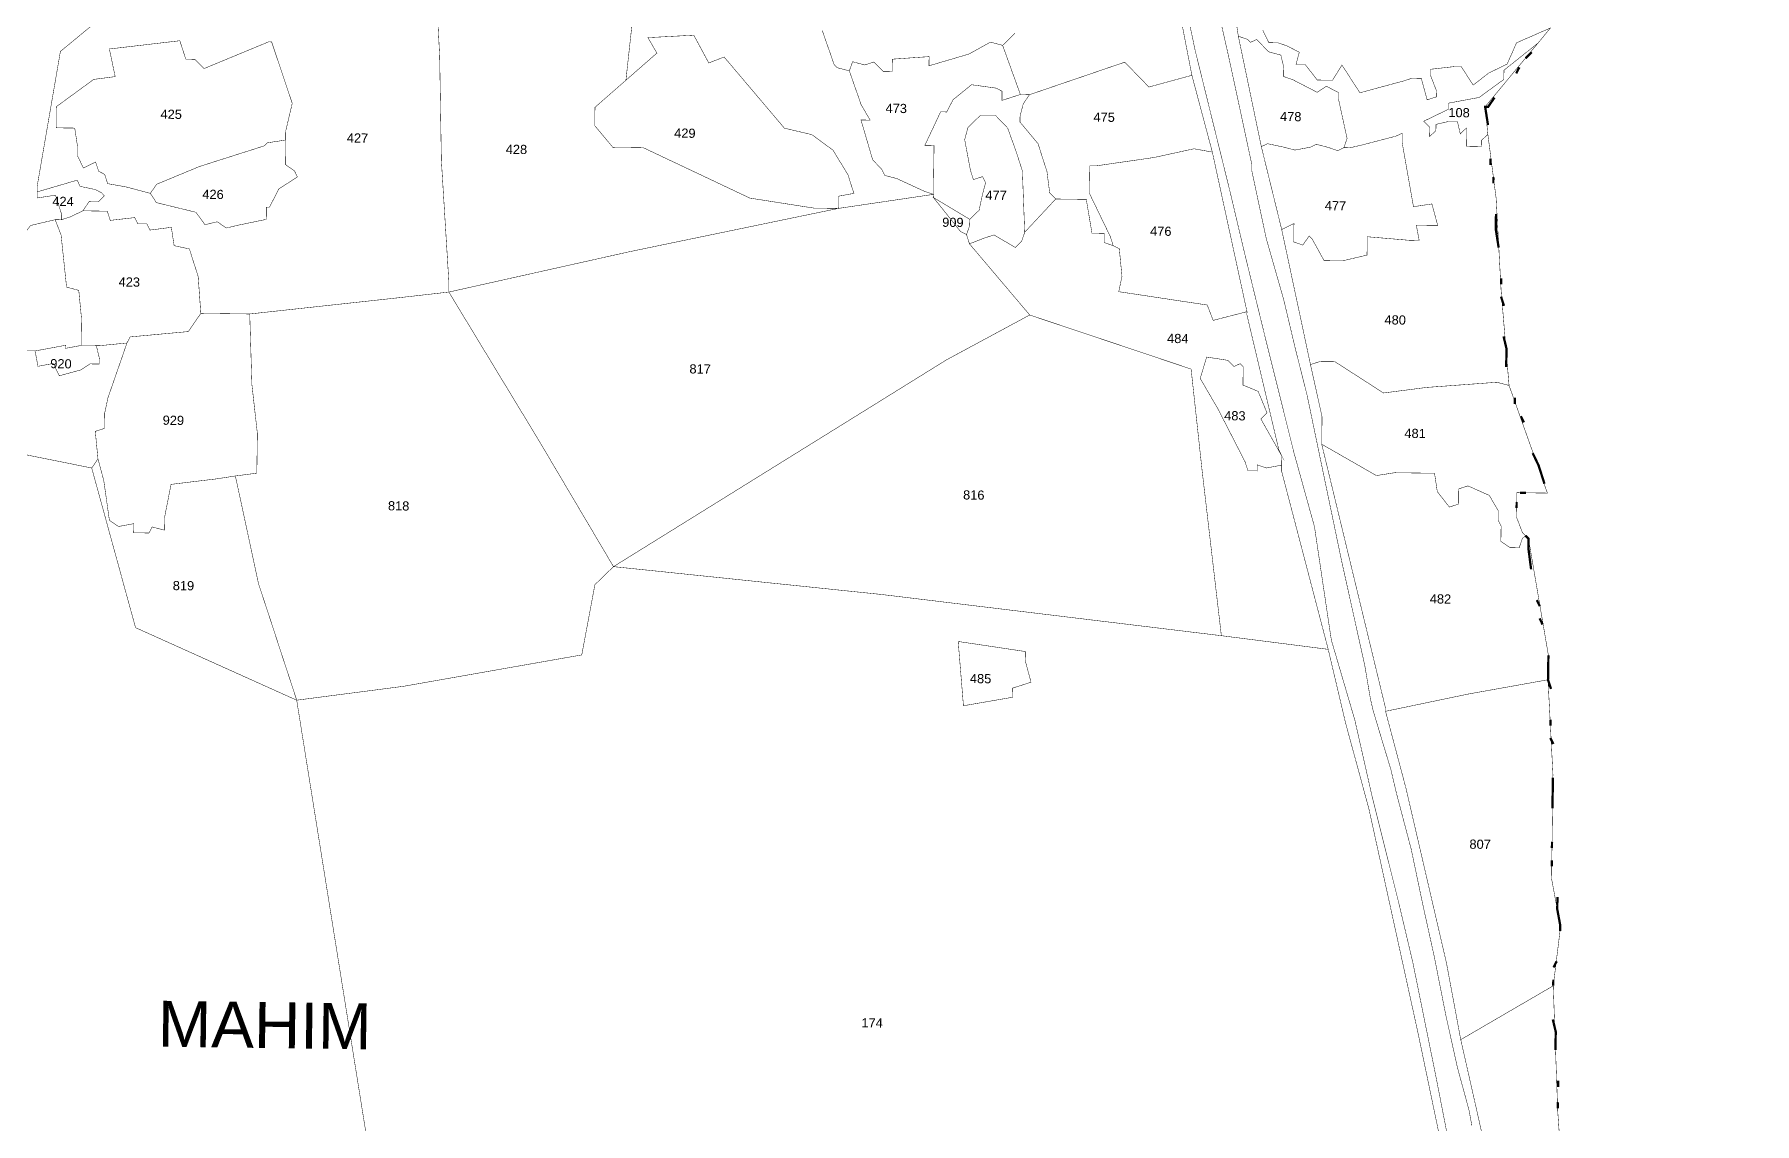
# Model space of a CAD drawing. Header units: metres. Extents: x 259278 to 277237, y 2171369 to 2185379.
# Drawn here: x 265601 to 267831, y 2175502 to 2176914 of the extents above; entities that cross this region are included whole.
import ezdxf

# ---------------------------------------------------------------- set-up
doc = ezdxf.new("R2010")
doc.units = ezdxf.units.M
doc.header["$MEASUREMENT"] = 0
for name, color, linetype in [('SURVEY NO.', 7, 'Continuous'), ('SURVEY PLOT BOUNDARY', 35, 'Continuous'), ('VILLAGE BOUNDARY', 212, 'Continuous'), ('VILLAGE NAME', 3, 'Continuous')]:
    doc.layers.add(name, color=color, linetype=linetype)
doc.styles.add('PDF Arial', font='arial.ttf')

msp = doc.modelspace()

# ---------------------------------------------------------------- linework, layer by layer
at = {"layer": 'SURVEY PLOT BOUNDARY', "lineweight": 18, "const_width": 0.595}
for points in [[(266120, 2177008.5), (266126.3, 2176885.4), (266128.5, 2176750.6), (266138.3, 2176591.8), (266138.2, 2176580), (266074.6, 2176572.8), (265880.1, 2176551.6), (265848.4, 2176552), (265816.7, 2176552.4), (265813.3, 2176600), (265801.9, 2176635.9), (265782.1, 2176640.1), (265778.5, 2176663.9), (265750.7, 2176660.3), (265746.8, 2176668.3), (265734.9, 2176668.5), (265731.1, 2176676.5), (265699.3, 2176672.9), (265695.5, 2176684.8), (265663.8, 2176685.3), (265671.8, 2176697.1), (265683.7, 2176696.9), (265691.8, 2176704.7), (265687.9, 2176708.7), (265680, 2176712.8), (265660.2, 2176717), (265656.4, 2176725), (265604.6, 2176709.8), (265604.7, 2176717.8), (265634.7, 2176891.8), (265686.8, 2176934.8)], [(267079.6, 2177015.8), (267105.7, 2176892.5), (267128.3, 2176801), (267150.9, 2176709.5), (267169.7, 2176630), (267196, 2176522.6), (267233.7, 2176371.4), (267260.2, 2176275.9), (267278.5, 2176152.7), (267282.1, 2176128.9), (267312.5, 2176025.4), (267335, 2175925.9), (267368.9, 2175790.7), (267387.7, 2175711.1), (267417.5, 2175564), (267436.1, 2175468.6)], [(267436.1, 2175468.6), (267417.5, 2175564), (267387.7, 2175711.1), (267368.9, 2175790.7), (267335, 2175925.9), (267312.5, 2176025.4), (267282.1, 2176128.9), (267278.5, 2176152.7), (267260.2, 2176275.9), (267233.7, 2176371.4), (267196, 2176522.6), (267169.7, 2176630), (267150.9, 2176709.5), (267128.3, 2176801), (267105.7, 2176892.5), (267079.6, 2177015.8)], [(267464.2, 2175499.9), (267460.5, 2175519.8), (267445.4, 2175575.5), (267430.4, 2175643.1), (267415.5, 2175718.7), (267400.6, 2175786.3), (267385.6, 2175857.9), (267366.7, 2175929.5), (267359.2, 2175961.3), (267336.4, 2176036.9), (267332.7, 2176052.9), (267325.3, 2176096.6), (267310.3, 2176164.2), (267295.3, 2176231.8), (267280.4, 2176303.4), (267265.5, 2176374.9), (267250.6, 2176446.5), (267235.5, 2176506.2), (267220.4, 2176569.8), (267197.7, 2176649.4), (267179, 2176736.9), (267179.1, 2176744.9), (267149.2, 2176884), (267126.7, 2176983.5)], [(267126.7, 2176983.5), (267149.2, 2176884), (267179.1, 2176744.9), (267179, 2176736.9), (267197.7, 2176649.4), (267220.4, 2176569.8), (267235.5, 2176506.2), (267250.6, 2176446.5), (267265.5, 2176374.9), (267280.4, 2176303.4), (267295.3, 2176231.8), (267310.3, 2176164.2), (267325.3, 2176096.6), (267332.7, 2176052.9), (267336.4, 2176036.9), (267359.2, 2175961.3), (267366.7, 2175929.5), (267385.6, 2175857.9), (267400.6, 2175786.3), (267415.5, 2175718.7), (267430.4, 2175643.1), (267445.4, 2175575.5), (267460.5, 2175519.8), (267464.2, 2175499.9)], [(267079, 2176976.2), (267101.3, 2176860.9), (267045.6, 2176845.7), (267014.3, 2176877.9), (266890.9, 2176835.8), (266879, 2176836), (266856, 2176899.7), (266872.1, 2176915.4)], [(267454.1, 2175333.5), (267394.4, 2175619.8), (267330.8, 2175910.1), (267300.5, 2176021.6), (267278, 2176117), (267217.6, 2176347.8), (267217.7, 2176355.7), (267217.8, 2176367.6), (267214, 2176375.6), (267172.6, 2176550.6), (267172.7, 2176554.6), (267127.8, 2176761.4), (267101.3, 2176860.9), (267079, 2176976.2)], [(265686.8, 2176934.8), (265634.7, 2176891.8), (265604.7, 2176717.8), (265604.6, 2176709.8), (265604.5, 2176701.9), (265628.3, 2176705.6), (265632.2, 2176693.6), (265636, 2176681.7), (265635.9, 2176673.7), (265627.9, 2176673.8), (265596.1, 2176666.3)], [(266622.3, 2176918.6), (266637.6, 2176874.8), (266641.5, 2176870.8), (266657.3, 2176866.6), (266672.6, 2176822.8), (266684.3, 2176802.8), (266672.4, 2176803), (266687.6, 2176751.2), (266699.3, 2176739.2), (266703.2, 2176731.2), (266719, 2176727), (266754.4, 2176710.7), (266766.3, 2176706.6), (266643.1, 2176688.4), (266643.3, 2176704.2), (266663.2, 2176707.9), (266655.6, 2176731.8), (266636.2, 2176763.8), (266608.7, 2176784), (266573.1, 2176792.4), (266495, 2176884.6), (266475.1, 2176876.9), (266455.7, 2176912.9), (266396.2, 2176909.7), (266407.9, 2176889.7), (266367.7, 2176854.5), (266376.8, 2176937.7)], [(267193.3, 2176919.1), (267201, 2176903.2), (267212.9, 2176903), (267224.7, 2176898.9), (267240.5, 2176890.8), (267236.3, 2176875), (267248.2, 2176874.8), (267263.8, 2176854.8), (267283.6, 2176854.5), (267295.8, 2176874.2), (267319.1, 2176838.2), (267346.9, 2176845.8), (267374.8, 2176853.3), (267386.7, 2176857.1), (267398.6, 2176857), (267406.2, 2176829.1), (267418.1, 2176832.9), (267418.3, 2176840.9), (267410.6, 2176860.8), (267410.7, 2176868.7), (267442.4, 2176872.3), (267450.4, 2176872.2), (267465.9, 2176848.2), (267486, 2176863.8), (267509.9, 2176875.4), (267522.1, 2176903), (267566, 2176922.2), (267549.9, 2176902.6), (267505.8, 2176867.5), (267505.7, 2176855.6), (267473.6, 2176832.2), (267433.9, 2176824.8), (267433.8, 2176816.9), (267425.8, 2176813), (267401.9, 2176801.4), (267409.7, 2176793.4), (267409.5, 2176781.5), (267417.6, 2176789.3), (267417.7, 2176797.3), (267433.6, 2176801), (267445.5, 2176800.9), (267449.2, 2176785), (267457.3, 2176792.8), (267457, 2176769), (267468.9, 2176768.8), (267476.8, 2176768.7), (267476.9, 2176776.7), (267484.9, 2176784.5), (267495.7, 2176701.1), (267502.1, 2176582), (267512.4, 2176459), (267496.6, 2176463.1), (267405.3, 2176456.4), (267349.7, 2176449.2), (267286.8, 2176489.7), (267267, 2176489.9), (267255, 2176486.1), (267217.7, 2176661.1), (267233.6, 2176668.8), (267233.3, 2176645), (267245.2, 2176640.9), (267253.2, 2176652.7), (267257.2, 2176648.7), (267272.7, 2176620.7), (267296.4, 2176620.4), (267328.3, 2176627.9), (267328.6, 2176651.7), (267384, 2176647), (267395.9, 2176646.9), (267392.2, 2176666.7), (267419.9, 2176666.4), (267412.4, 2176694.2), (267388.5, 2176690.6), (267373.8, 2176774), (267373.9, 2176785.9), (267365.9, 2176782.1), (267322.2, 2176770.7), (267306.3, 2176767), (267298.3, 2176767.1), (267302.5, 2176778.9), (267291.2, 2176830.6), (267291.3, 2176838.6), (267283.5, 2176842.6), (267275.6, 2176846.7), (267263.6, 2176838.9), (267232.1, 2176855.2), (267220.2, 2176859.3), (267220.4, 2176871.2), (267216.6, 2176887.1), (267200.8, 2176891.3), (267185.2, 2176907.4), (267177.2, 2176903.5), (267173.3, 2176907.5), (267161.5, 2176911.6), (267157.8, 2176935.5)], [(267157.8, 2176935.5), (267161.5, 2176911.6), (267191.3, 2176768.5), (267217.7, 2176661.1), (267255, 2176486.1), (267270, 2176418.5), (267269.6, 2176382.8), (267352.3, 2176040.7), (267352.3, 2176036.7), (267378.7, 2175937.3), (267431.3, 2175710.5), (267449.8, 2175611.2), (267472.3, 2175511.7), (267487.3, 2175444.1)], [(266872.1, 2176915.4), (266856, 2176899.7), (266840.2, 2176903.9), (266812.2, 2176888.4), (266760.5, 2176873.2), (266760.7, 2176885.1), (266713, 2176881.8), (266712.8, 2176865.9), (266700.9, 2176866.1), (266689.2, 2176878.1), (266677.3, 2176874.3), (266661.5, 2176878.5), (266657.3, 2176866.6), (266641.5, 2176870.8), (266637.6, 2176874.8), (266622.3, 2176918.6)], [(267566, 2176922.2), (267522.1, 2176903), (267509.9, 2176875.4), (267486, 2176863.8), (267465.9, 2176848.2), (267450.4, 2176872.2), (267442.4, 2176872.3), (267410.7, 2176868.7), (267410.6, 2176860.8), (267418.3, 2176840.9), (267418.1, 2176832.9), (267406.2, 2176829.1), (267398.6, 2176857), (267386.7, 2176857.1), (267374.8, 2176853.3), (267346.9, 2176845.8), (267319.1, 2176838.2), (267295.8, 2176874.2), (267283.6, 2176854.5), (267263.8, 2176854.8), (267248.2, 2176874.8), (267236.3, 2176875), (267240.5, 2176890.8), (267224.7, 2176898.9), (267212.9, 2176903), (267201, 2176903.2), (267193.3, 2176919.1)], [(265586.1, 2176503.9), (265601.9, 2176503.7), (265605.6, 2176483.8), (265625.5, 2176487.5), (265633.2, 2176471.5), (265661.1, 2176479.1), (265673.1, 2176486.9), (265685, 2176486.7), (265685.1, 2176494.6), (265681.3, 2176510.6), (265685.3, 2176510.5), (265721, 2176514), (265696.3, 2176442.9), (265692.1, 2176423.2), (265691.8, 2176403.3), (265679.9, 2176399.5), (265683.4, 2176363.8), (265675.3, 2176352), (265548.7, 2176377.5)], [(265548.7, 2176377.5), (265675.3, 2176352), (265732.1, 2176145.1), (265941, 2176051.1), (266051, 2175363.7)]]:
    msp.add_lwpolyline(points, dxfattribs=at)
for points in [[(266120, 2177008.5), (266163.3, 2176988.1), (266162.9, 2176956.3), (266186.5, 2176940.2), (266230.1, 2176943.6), (266269.9, 2176951), (266317.7, 2176970.2), (266376.8, 2176937.7), (266367.7, 2176854.5), (266327.6, 2176819.4), (266327.3, 2176795.6), (266350.8, 2176767.5), (266390.4, 2176767), (266528.3, 2176701.8), (266583.7, 2176693.1), (266611.4, 2176688.8), (266643.1, 2176688.4), (266372.8, 2176632.4), (266138.2, 2176580), (266138.3, 2176591.8), (266128.5, 2176750.6), (266126.3, 2176885.4)], [(266643.1, 2176688.4), (266611.4, 2176688.8), (266583.7, 2176693.1), (266528.3, 2176701.8), (266390.4, 2176767), (266350.8, 2176767.5), (266327.3, 2176795.6), (266327.6, 2176819.4), (266367.7, 2176854.5), (266407.9, 2176889.7), (266396.2, 2176909.7), (266455.7, 2176912.9), (266475.1, 2176876.9), (266495, 2176884.6), (266573.1, 2176792.4), (266608.7, 2176784), (266636.2, 2176763.8), (266655.6, 2176731.8), (266663.2, 2176707.9), (266643.3, 2176704.2)], [(267191.3, 2176768.5), (267161.5, 2176911.6), (267173.3, 2176907.5), (267177.2, 2176903.5), (267185.2, 2176907.4), (267200.8, 2176891.3), (267216.6, 2176887.1), (267220.4, 2176871.2), (267220.2, 2176859.3), (267232.1, 2176855.2), (267263.6, 2176838.9), (267275.6, 2176846.7), (267283.5, 2176842.6), (267291.3, 2176838.6), (267291.2, 2176830.6), (267302.5, 2176778.9), (267298.3, 2176767.1), (267290.4, 2176763.2), (267278.5, 2176767.3), (267262.7, 2176771.5), (267254.7, 2176767.7), (267234.9, 2176764), (267219.1, 2176768.1), (267199.3, 2176772.3)], [(265926.6, 2176777), (265902.8, 2176773.4), (265898.8, 2176769.4), (265815.2, 2176742.8), (265759.4, 2176719.7), (265751.3, 2176707.9), (265719.7, 2176716.3), (265695.9, 2176720.5), (265692.1, 2176732.5), (265684.3, 2176736.5), (265680.4, 2176748.5), (265664.5, 2176740.8), (265656.8, 2176756.7), (265656.9, 2176768.6), (265653.3, 2176792.5), (265629.5, 2176792.8), (265629.8, 2176820.5), (265677.9, 2176855.6), (265705.7, 2176859.2), (265698.2, 2176895), (265789.5, 2176905.7), (265797.2, 2176881.8), (265809.1, 2176881.6), (265820.8, 2176869.6), (265904.5, 2176904.2), (265908.5, 2176904.1), (265935.2, 2176824.5), (265926.8, 2176788.9)], [(265629.8, 2176820.5), (265629.5, 2176792.8), (265653.3, 2176792.5), (265656.9, 2176768.6), (265656.8, 2176756.7), (265664.5, 2176740.8), (265680.4, 2176748.5), (265684.3, 2176736.5), (265692.1, 2176732.5), (265695.9, 2176720.5), (265719.7, 2176716.3), (265751.3, 2176707.9), (265759.1, 2176695.9), (265810.4, 2176683.4), (265822.1, 2176667.3), (265838, 2176671.1), (265849.8, 2176663), (265865.7, 2176666.8), (265901.5, 2176674.2), (265901.7, 2176690.1), (265905.7, 2176690), (265917.9, 2176713.7), (265941.9, 2176729.2), (265938, 2176737.2), (265926.2, 2176745.3), (265926.6, 2176777), (265926.8, 2176788.9), (265935.2, 2176824.5), (265908.5, 2176904.1), (265904.5, 2176904.2), (265820.8, 2176869.6), (265809.1, 2176881.6), (265797.2, 2176881.8), (265789.5, 2176905.7), (265698.2, 2176895), (265705.7, 2176859.2), (265677.9, 2176855.6)], [(266879, 2176836), (266855.1, 2176828.4), (266855.2, 2176840.3), (266847.4, 2176844.3), (266815.7, 2176848.7), (266791.7, 2176829.2), (266783.5, 2176813.4), (266775.6, 2176813.5), (266755.2, 2176770.2), (266767.1, 2176770), (266766.5, 2176726.4), (266766.3, 2176706.6), (266754.4, 2176710.7), (266719, 2176727), (266703.2, 2176731.2), (266699.3, 2176739.2), (266687.6, 2176751.2), (266672.4, 2176803), (266684.3, 2176802.8), (266672.6, 2176822.8), (266657.3, 2176866.6), (266661.5, 2176878.5), (266677.3, 2176874.3), (266689.2, 2176878.1), (266700.9, 2176866.1), (266712.8, 2176865.9), (266713, 2176881.8), (266760.7, 2176885.1), (266760.5, 2176873.2), (266812.2, 2176888.4), (266840.2, 2176903.9), (266856, 2176899.7)], [(267484.9, 2176784.5), (267476.9, 2176776.7), (267476.8, 2176768.7), (267468.9, 2176768.8), (267457, 2176769), (267457.3, 2176792.8), (267449.2, 2176785), (267445.5, 2176800.9), (267433.6, 2176801), (267417.7, 2176797.3), (267417.6, 2176789.3), (267409.5, 2176781.5), (267409.7, 2176793.4), (267401.9, 2176801.4), (267425.8, 2176813), (267433.8, 2176816.9), (267433.9, 2176824.8), (267473.6, 2176832.2), (267505.7, 2176855.6), (267505.8, 2176867.5), (267549.9, 2176902.6), (267481.4, 2176820.2)], [(267101.3, 2176860.9), (267127.8, 2176761.4), (267104, 2176765.7), (267052.4, 2176754.4), (266976.9, 2176743.5), (266969, 2176743.6), (266968.5, 2176707.9), (266983.9, 2176676), (266995.5, 2176652.1), (266999.3, 2176640.1), (266987.5, 2176644.2), (266987.6, 2176656.1), (266971.8, 2176656.3), (266964.4, 2176700.1), (266924.8, 2176700.6), (266917, 2176708.6), (266913.4, 2176736.4), (266905.7, 2176760.3), (266901.9, 2176772.3), (266878.5, 2176800.3), (266878.6, 2176808.2), (266882.8, 2176824.1), (266890.9, 2176835.8), (267014.3, 2176877.9), (267045.6, 2176845.7)], [(266879, 2176836), (266890.9, 2176835.8), (266882.8, 2176824.1), (266878.6, 2176808.2), (266878.5, 2176800.3), (266901.9, 2176772.3), (266905.7, 2176760.3), (266913.4, 2176736.4), (266917, 2176708.6), (266924.8, 2176700.6), (266884.6, 2176657.5), (266881.6, 2176736.8), (266874, 2176760.7), (266862.5, 2176792.6), (266846.9, 2176808.7), (266827.1, 2176808.9), (266811, 2176793.3), (266806.8, 2176777.5), (266814.3, 2176737.7), (266818.1, 2176725.8), (266830, 2176729.6), (266833.9, 2176721.6), (266829.7, 2176705.8), (266825.5, 2176686), (266813.4, 2176674.3), (266766.2, 2176702.6), (266766.3, 2176706.6), (266766.5, 2176726.4), (266767.1, 2176770), (266755.2, 2176770.2), (266775.6, 2176813.5), (266783.5, 2176813.4), (266791.7, 2176829.2), (266815.7, 2176848.7), (266847.4, 2176844.3), (266855.2, 2176840.3), (266855.1, 2176828.4)], [(266884.6, 2176657.5), (266880.5, 2176645.6), (266872.4, 2176637.8), (266844.9, 2176654), (266832.9, 2176650.2), (266813, 2176642.5), (266809.2, 2176654.5), (266813.3, 2176666.3), (266813.4, 2176674.3), (266825.5, 2176686), (266829.7, 2176705.8), (266833.9, 2176721.6), (266830, 2176729.6), (266818.1, 2176725.8), (266814.3, 2176737.7), (266806.8, 2176777.5), (266811, 2176793.3), (266827.1, 2176808.9), (266846.9, 2176808.7), (266862.5, 2176792.6), (266874, 2176760.7), (266881.6, 2176736.8)], [(265751.3, 2176707.9), (265759.4, 2176719.7), (265815.2, 2176742.8), (265898.8, 2176769.4), (265902.8, 2176773.4), (265926.6, 2176777), (265926.2, 2176745.3), (265938, 2176737.2), (265941.9, 2176729.2), (265917.9, 2176713.7), (265905.7, 2176690), (265901.7, 2176690.1), (265901.5, 2176674.2), (265865.7, 2176666.8), (265849.8, 2176663), (265838, 2176671.1), (265822.1, 2176667.3), (265810.4, 2176683.4), (265759.1, 2176695.9)], [(267217.7, 2176661.1), (267191.3, 2176768.5), (267199.3, 2176772.3), (267219.1, 2176768.1), (267234.9, 2176764), (267254.7, 2176767.7), (267262.7, 2176771.5), (267278.5, 2176767.3), (267290.4, 2176763.2), (267298.3, 2176767.1), (267306.3, 2176767), (267322.2, 2176770.7), (267365.9, 2176782.1), (267373.9, 2176785.9), (267373.8, 2176774), (267388.5, 2176690.6), (267412.4, 2176694.2), (267419.9, 2176666.4), (267392.2, 2176666.7), (267395.9, 2176646.9), (267384, 2176647), (267328.6, 2176651.7), (267328.3, 2176627.9), (267296.4, 2176620.4), (267272.7, 2176620.7), (267257.2, 2176648.7), (267253.2, 2176652.7), (267245.2, 2176640.9), (267233.3, 2176645), (267233.6, 2176668.8)], [(267127.8, 2176761.4), (267172.7, 2176554.6), (267128.9, 2176543.3), (267121.2, 2176563.2), (267006.5, 2176580.5), (267010.7, 2176600.3), (267007.2, 2176636.1), (266999.3, 2176640.1), (266995.5, 2176652.1), (266983.9, 2176676), (266968.5, 2176707.9), (266969, 2176743.6), (266976.9, 2176743.5), (267052.4, 2176754.4), (267104, 2176765.7)], [(265663.8, 2176685.3), (265647.8, 2176677.5), (265635.9, 2176673.7), (265636, 2176681.7), (265632.2, 2176693.6), (265628.3, 2176705.6), (265604.5, 2176701.9), (265604.6, 2176709.8), (265656.4, 2176725), (265660.2, 2176717), (265680, 2176712.8), (265687.9, 2176708.7), (265691.8, 2176704.7), (265683.7, 2176696.9), (265671.8, 2176697.1)], [(266351.6, 2176224.2), (266254.6, 2176388.1), (266138.2, 2176580), (266372.8, 2176632.4), (266643.1, 2176688.4), (266766.3, 2176706.6), (266766.2, 2176702.6), (266801.3, 2176658.6), (266809.2, 2176654.5), (266813, 2176642.5), (266891.1, 2176550.3), (266783.3, 2176492.2)], [(266813.4, 2176674.3), (266813.3, 2176666.3), (266809.2, 2176654.5), (266801.3, 2176658.6), (266766.2, 2176702.6)], [(267278, 2176117), (267139.5, 2176134.7), (267114.5, 2176349.1), (267100.3, 2176480.2), (266891.1, 2176550.3), (266813, 2176642.5), (266832.9, 2176650.2), (266844.9, 2176654), (266872.4, 2176637.8), (266880.5, 2176645.6), (266884.6, 2176657.5), (266924.8, 2176700.6), (266964.4, 2176700.1), (266971.8, 2176656.3), (266987.6, 2176656.1), (266987.5, 2176644.2), (266999.3, 2176640.1), (267007.2, 2176636.1), (267010.7, 2176600.3), (267006.5, 2176580.5), (267121.2, 2176563.2), (267128.9, 2176543.3), (267172.7, 2176554.6), (267172.6, 2176550.6), (267214, 2176375.6), (267217.8, 2176367.6), (267190.7, 2176415.6), (267198.7, 2176423.4), (267187.2, 2176451.3), (267167.5, 2176459.5), (267167.8, 2176483.3), (267163.9, 2176487.3), (267155.9, 2176483.4), (267148.1, 2176491.5), (267120.4, 2176495.8), (267112.1, 2176468.1), (267135.3, 2176428.2), (267170.1, 2176360.3), (267174, 2176348.4), (267185.8, 2176348.2), (267185.9, 2176356.1), (267197.8, 2176352), (267217.7, 2176355.7), (267217.6, 2176347.8)], [(265661.5, 2176510.8), (265641.6, 2176507.1), (265641.7, 2176511.1), (265601.9, 2176503.7), (265586.1, 2176503.9), (265483.3, 2176525), (265483.6, 2176548.8), (265439.9, 2176541.5), (265427.9, 2176537.6), (265439.6, 2176521.6), (265384.1, 2176518.4), (265365, 2176574.2), (265397, 2176597.5), (265444.8, 2176616.7), (265584, 2176650.6), (265596.1, 2176666.3), (265627.9, 2176673.8), (265635.6, 2176653.9), (265642.7, 2176586.4), (265658.5, 2176582.2), (265662, 2176546.5)], [(265816.7, 2176552.4), (265800.5, 2176528.8), (265725.1, 2176521.9), (265721, 2176514), (265685.3, 2176510.5), (265681.3, 2176510.6), (265661.5, 2176510.8), (265662, 2176546.5), (265658.5, 2176582.2), (265642.7, 2176586.4), (265635.6, 2176653.9), (265627.9, 2176673.8), (265635.9, 2176673.7), (265647.8, 2176677.5), (265663.8, 2176685.3), (265695.5, 2176684.8), (265699.3, 2176672.9), (265731.1, 2176676.5), (265734.9, 2176668.5), (265746.8, 2176668.3), (265750.7, 2176660.3), (265778.5, 2176663.9), (265782.1, 2176640.1), (265801.9, 2176635.9), (265813.3, 2176600)], [(266351.6, 2176224.2), (266327.5, 2176200.8), (266310.5, 2176109.8), (266080, 2176069.2), (265941, 2176051.1), (265891.4, 2176202.5), (265861.5, 2176341.7), (265889.3, 2176345.3), (265890, 2176396.8), (265882.9, 2176460.3), (265880.1, 2176551.6), (266074.6, 2176572.8), (266138.2, 2176580), (266254.6, 2176388.1)], [(265683.4, 2176363.8), (265679.9, 2176399.5), (265691.8, 2176403.3), (265692.1, 2176423.2), (265696.3, 2176442.9), (265721, 2176514), (265725.1, 2176521.9), (265800.5, 2176528.8), (265816.7, 2176552.4), (265848.4, 2176552), (265880.1, 2176551.6), (265882.9, 2176460.3), (265890, 2176396.8), (265889.3, 2176345.3), (265861.5, 2176341.7), (265837.7, 2176338), (265778.1, 2176330.8), (265769.6, 2176287.3), (265769.4, 2176271.5), (265753.6, 2176275.6), (265749.5, 2176267.8), (265729.7, 2176268), (265729.9, 2176279.9), (265710, 2176276.2), (265698.2, 2176284.3), (265690.9, 2176335.9)], [(267139.5, 2176134.7), (266700, 2176188), (266351.6, 2176224.2), (266783.3, 2176492.2), (266891.1, 2176550.3), (267100.3, 2176480.2), (267114.5, 2176349.1)], [(265601.9, 2176503.7), (265641.7, 2176511.1), (265641.6, 2176507.1), (265661.5, 2176510.8), (265681.3, 2176510.6), (265685.1, 2176494.6), (265685, 2176486.7), (265673.1, 2176486.9), (265661.1, 2176479.1), (265633.2, 2176471.5), (265625.5, 2176487.5), (265605.6, 2176483.8)], [(267217.8, 2176367.6), (267217.7, 2176355.7), (267197.8, 2176352), (267185.9, 2176356.1), (267185.8, 2176348.2), (267174, 2176348.4), (267170.1, 2176360.3), (267135.3, 2176428.2), (267112.1, 2176468.1), (267120.4, 2176495.8), (267148.1, 2176491.5), (267155.9, 2176483.4), (267163.9, 2176487.3), (267167.8, 2176483.3), (267167.5, 2176459.5), (267187.2, 2176451.3), (267198.7, 2176423.4), (267190.7, 2176415.6)], [(267533.7, 2176264.4), (267529.6, 2176260.5), (267525.5, 2176248.6), (267513.6, 2176248.8), (267501.8, 2176256.9), (267502.1, 2176276.7), (267498.2, 2176284.7), (267498.4, 2176296.6), (267486.8, 2176316.5), (267459.2, 2176328.8), (267447.2, 2176325), (267447, 2176305.2), (267435, 2176301.4), (267419.4, 2176321.4), (267415.8, 2176345.2), (267364.2, 2176345.9), (267340.4, 2176342.2), (267269.6, 2176382.8), (267270, 2176418.5), (267255, 2176486.1), (267267, 2176489.9), (267286.8, 2176489.7), (267349.7, 2176449.2), (267405.3, 2176456.4), (267496.6, 2176463.1), (267512.4, 2176459), (267562.1, 2176319.5), (267530.4, 2176319.9), (267522.5, 2176320), (267522.1, 2176288.3), (267529.7, 2176268.4)], [(267562.9, 2176077.6), (267459.6, 2176059.1), (267352.3, 2176036.7), (267352.3, 2176040.7), (267269.6, 2176382.8), (267340.4, 2176342.2), (267364.2, 2176345.9), (267415.8, 2176345.2), (267419.4, 2176321.4), (267435, 2176301.4), (267447, 2176305.2), (267447.2, 2176325), (267459.2, 2176328.8), (267486.8, 2176316.5), (267498.4, 2176296.6), (267498.2, 2176284.7), (267502.1, 2176276.7), (267501.8, 2176256.9), (267513.6, 2176248.8), (267525.5, 2176248.6), (267529.6, 2176260.5), (267533.7, 2176264.4), (267537.6, 2176260.4), (267563.4, 2176109.3)], [(265861.5, 2176341.7), (265891.4, 2176202.5), (265941, 2176051.1), (265732.1, 2176145.1), (265675.3, 2176352), (265683.4, 2176363.8), (265690.9, 2176335.9), (265698.2, 2176284.3), (265710, 2176276.2), (265729.9, 2176279.9), (265729.7, 2176268), (265749.5, 2176267.8), (265753.6, 2176275.6), (265769.4, 2176271.5), (265769.6, 2176287.3), (265778.1, 2176330.8), (265837.7, 2176338)], [(267139.5, 2176134.7), (267278, 2176117), (267300.5, 2176021.6), (267330.8, 2175910.1), (267394.4, 2175619.8), (267454.1, 2175333.5), (267491.5, 2175154.6), (266872.5, 2175123), (266241.6, 2175083.6), (266215.8, 2175230.7), (266051, 2175363.7), (265941, 2176051.1), (266080, 2176069.2), (266310.5, 2176109.8), (266327.5, 2176200.8), (266351.6, 2176224.2), (266700, 2176188)], [(266868.8, 2176054.9), (266805.2, 2176043.9), (266798.4, 2176127.2), (266885.4, 2176114.2), (266885.3, 2176102.3), (266892.8, 2176074.4), (266869, 2176066.8)], [(266868.8, 2176054.9), (266869, 2176066.8), (266892.8, 2176074.4), (266885.3, 2176102.3), (266885.4, 2176114.2), (266798.4, 2176127.2), (266805.2, 2176043.9)], [(267352.3, 2176036.7), (267459.6, 2176059.1), (267562.9, 2176077.6), (267569.3, 2175954.6), (267567.5, 2175819.8), (267578.6, 2175760.2), (267578.5, 2175752.2), (267569.7, 2175681), (267449.8, 2175611.2), (267431.3, 2175710.5), (267378.7, 2175937.3)], [(267569.7, 2175681), (267575.5, 2175518.3), (267592.2, 2175280.2), (267638, 2175144.8), (267731.4, 2175008.7), (267758, 2174917.2), (267830.4, 2174690.2), (267784.2, 2174496.5), (267763.9, 2174461.1), (267727.3, 2174390.2), (267621.4, 2174784.1), (267621.5, 2174788.1), (267606.4, 2174847.8), (267595.4, 2174919.3), (267588.1, 2174967), (267580.8, 2175010.7), (267569.6, 2175066.3), (267554.7, 2175137.9), (267539.6, 2175197.6), (267517.1, 2175293.1), (267505.9, 2175352.7), (267487.3, 2175444.1), (267472.3, 2175511.7), (267449.8, 2175611.2)]]:
    msp.add_lwpolyline(points, close=True, dxfattribs=at)
at = {"layer": 'VILLAGE BOUNDARY', "const_width": 2.97}
for points in [[(267541.8, 2176890.8), (267533.8, 2176883)], [(267525.7, 2176871.2), (267521.6, 2176863.3)], [(267493.5, 2176832), (267485.4, 2176820.2), (267481.4, 2176820.2), (267485.1, 2176796.4)], [(267488.5, 2176752.7), (267488.4, 2176744.8)], [(267492.1, 2176728.9), (267492, 2176721)], [(267495.5, 2176681.3), (267495.2, 2176661.4), (267498.9, 2176637.6)], [(267502.3, 2176597.9), (267502.2, 2176590)], [(267502, 2176574.1), (267505.8, 2176562.2)], [(267505.3, 2176522.5), (267509.1, 2176506.6), (267508.7, 2176482.8)], [(267520.1, 2176443), (267520, 2176435.1)], [(267527.7, 2176419.1), (267531.6, 2176411.1)], [(267543, 2176371.3), (267550.7, 2176355.4), (267558.3, 2176331.5)], [(267522.3, 2176308.1), (267522.2, 2176300.2)], [(267534.4, 2176319.9), (267530.4, 2176319.9), (267526.5, 2176320)], [(267533.7, 2176264.4), (267537.6, 2176260.4), (267537.4, 2176248.5), (267541, 2176220.7)], [(267548.4, 2176180.9), (267552.3, 2176172.9)], [(267552.1, 2176157.1), (267555.9, 2176149.1)], [(267563.4, 2176109.3), (267563.2, 2176093.5), (267562.9, 2176077.6), (267566.8, 2176065.7)], [(267566.2, 2176026), (267566.1, 2176018.1)], [(267565.9, 2176002.2), (267569.8, 2175994.3)], [(267569.2, 2175950.6), (267569, 2175934.8), (267568.7, 2175911)], [(267568.1, 2175867.4), (267568, 2175859.5)], [(267567.8, 2175843.6), (267567.7, 2175835.7)], [(267575.1, 2175795.9), (267574.9, 2175780.1), (267578.6, 2175760.2), (267578.5, 2175752.2)], [(267574.1, 2175712.7), (267570, 2175704.8)], [(267569.8, 2175688.9), (267569.7, 2175681)], [(267569.1, 2175637.4), (267572.9, 2175621.5), (267572.6, 2175597.7)], [(267576, 2175558), (267575.9, 2175550)], [(267575.6, 2175530.2), (267575.5, 2175522.3)]]:
    msp.add_lwpolyline(points, dxfattribs=at)

# ---------------------------------------------------------------- texts
at = {"layer": 'SURVEY NO.', "char_height": 11.89, "attachment_point": 7, "rotation": 359.2544, "style": 'PDF Arial'}
for s, insert in [('473', (266704.2, 2176812.1)), ('425', (265764.4, 2176804.5)), ('475', (266973.7, 2176800.7)), ('478', (267215.5, 2176801.5)), ('108', (267433.7, 2176806.6)), ('427', (266005.9, 2176773.9)), ('429', (266430.2, 2176780)), ('428', (266211.9, 2176759)), ('426', (265818.6, 2176700.7)), ('477', (266833.6, 2176699.7)), ('424', (265624.2, 2176691.7)), ('477', (267273.5, 2176686.1)), ('909', (266777.6, 2176664.4)), ('476', (267047.1, 2176653)), ('423', (265710.1, 2176587.1)), ('480', (267350.9, 2176538)), ('484', (267069.1, 2176513.9)), ('920', (265621.5, 2176481.2)), ('817', (266450, 2176474.4)), ('929', (265767.2, 2176407.9)), ('483', (267143.1, 2176413.8)), ('481', (267376.7, 2176390.9)), ('818', (266059.2, 2176297)), ('816', (266804.7, 2176311.1)), ('819', (265780.3, 2176193.6)), ('482', (267409.6, 2176176.4)), ('485', (266813.5, 2176073.1)), ('807', (267461, 2175858.5)), ('174', (266672.9, 2175627.2))]:
    msp.add_mtext(s, dxfattribs=dict(at, insert=insert))
at = {"layer": 'VILLAGE NAME', "insert": (265760.7, 2175602.2), "char_height": 59.47, "attachment_point": 7, "rotation": 359.2544, "style": 'PDF Arial'}
msp.add_mtext('MAHIM', dxfattribs=at)

doc.saveas('drawing.dxf')
